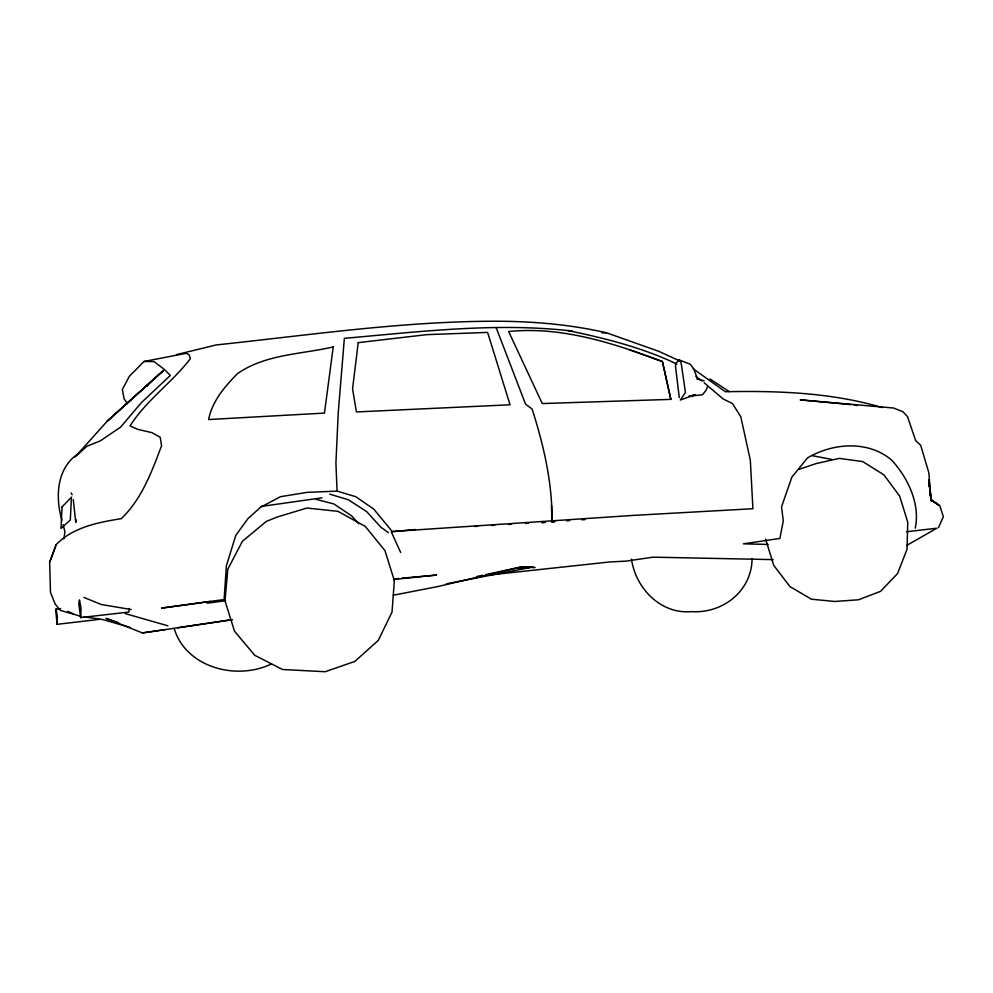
<?xml version="1.0" encoding="UTF-8"?>
<svg xmlns="http://www.w3.org/2000/svg" width="993" height="993" viewBox="0 0 993 993"><rect width="100%" height="100%" fill="white"/><g stroke="black" fill="none" stroke-linecap="round" stroke-linejoin="round"><path stroke-width="1.49" d="M752.073 558.438C752.011 590.711 722.916 613.736 691.587 611.614C660.779 614.444 635.607 588.365 631.511 559.146M679.274 397.56L675.501 366.305L675.625 363.575L679.262 359.962L690.234 364.232L693.747 368.837L697.62 379.363M75.989 519.463L75.766 522.479L73.271 499.64M129.202 608.486L128.929 611.961L128.171 612.147L80.656 617.572L78.757 603.632L79.49 599.896L81.041 608.424L80.656 617.572M63.85 538.876L64.93 531.826L63.08 524.577M915.248 528.214C920.374 503.799 907.887 477.559 891.416 459.858C867.808 440.184 832.767 442.952 807.483 457.922L791.88 477.136L781.528 506.939L783.278 520.717L779.89 538.442L743.372 543.829L768.11 544.437M81.054 616.392L60.213 610.347L55.111 603.955L50.469 592.362L49.65 562.274L56.154 544.648C72.961 527.171 98.27 522.368 121.245 518.656C141.676 499.305 151.842 471.551 161.574 445.758L160.183 437.218L151.792 432.625L137.853 429.373L130.009 425.972C146.306 400.204 172.211 382.442 190.395 358.634L189.08 354.7L186.188 353.334L144.01 361.477L129.313 376.359L122.362 389.504L124.1 398.826L127.427 403.667M56.154 544.648L49.65 562.274M707.488 386.662L706.011 390.299L702.548 394.717L688.894 396.257L695.448 394.618L680.329 400.018L685.455 392.434L681.409 364.716L680.714 361.576L679.262 359.962M147.249 386.153L148.838 383.608L163.386 370.575L107.219 421.193L75.009 457.016L86.999 446.192L100.206 440.917L120.538 427.176L141.478 402.537L170.349 375.441L164.379 369.433L154.076 361.613L144.01 361.477M78.124 453.764C56.502 468.175 55.149 497.381 61.963 520.233M148.838 383.608L107.219 421.193L163.386 370.575M906.609 545.492L936.883 528.202L906.51 531.751M938.472 527.668L943.35 516.67L939.713 505.375L931 499.814L931.335 501.167L929.907 490.976M60.672 608.572L55.633 609.255L57.122 624.324L99.027 619.421M271.461 663.907C237.017 680.776 186.15 667.904 174.247 628.693M798.608 469.478L816.159 463.57L839.234 458.394L862.743 461.584L883.894 474.84L899.646 496.066L907.751 522.157L907.031 549.303L897.548 573.582L880.555 591.332L858.498 599.784L834.803 601.473L811.418 599.201L789.931 586.578L773.795 565.451L765.603 539.137M57.122 624.324L57.321 616.467L56.067 609.081M176.419 354.638L216.201 344.931C305.981 335.485 395.611 322.241 486.024 321.273C526.489 320.801 566.866 323.718 606.413 332.754L658.719 351.299L680.106 361.117M476.429 576.623L482.486 575.307M485.503 574.662L521.784 566.829L534.743 567.5L521.784 566.829L437.739 586.578L393.302 595.217M446.304 583.834L532.732 567.04L525.148 568.058M118.812 622.81L105.978 618.366L142.409 632.938L164.85 629.661M177.586 627.799L232.474 619.57M232.139 619.744L142.409 632.938M261.122 506.467L321.955 497.828M210.553 601.361L161.586 608.113L224.108 599.561L226.367 565.898L235.763 535.388L248.039 518.495L260.712 507.175L280.473 496.686L307.147 492.367L337.074 491.101L355.842 496.736L373.815 509.161L392.26 531.516L633.397 515.392L752.917 508.726L750.323 460.181L740.803 416.775L732.549 403.617L723.09 398.925L704.211 382.801M519.078 568.865L522.119 568.455M207.09 603.198L225.548 600.753M489.264 574.984L609.578 561.976L626.223 561.119L653.059 557.16L773.113 559.618M393.538 579.453L436.61 575.059L401.966 578.199M415.335 529.505L391.254 531.789L400.675 552.493M394.444 578.894L398.963 578.485M542.079 522.74L544.909 522.492M551.996 521.859L554.839 521.61M551.376 521.834L554.429 521.635M566.618 520.841L569.659 520.63M581.848 519.836L584.889 519.637M474.629 526.476L477.707 526.29M491.547 525.471L494.626 525.285M508.466 524.453L511.544 524.267M525.384 523.435L528.462 523.249M542.315 522.417L545.393 522.231M670.834 399.372L542.265 403.555L508.627 331.501C561.827 326.188 613.364 343.131 662.455 361.539L670.834 399.372L662.356 361.576L629.401 349.747M882.268 407.564C831.526 392.57 777.941 390.671 725.349 391.726L693.238 368.825M602.006 332.854L606.413 332.754M851.15 404.635L800.184 399.856L893.563 408.024L902.898 411.723L907.478 416.564L915.62 440.507L920.71 445.348L928.827 472.73L930.875 497.63M689.8 396.07L692.444 396.418L689.787 395.698M84.057 616.827L102.043 619.396L129.922 627.291M572.303 331.066C496.562 322.204 419.927 331.712 344.372 338.328L338.253 412.517L335.919 463.123L337.074 491.101M131.113 609.528L101.212 604.489L83.908 597.414M854.117 405.045L857.033 405.566M812.1 455.65L831.687 459.411M567.81 330.545C604.985 338.228 642.483 347.612 676.841 364.034M315.997 499.305L333.946 503.972L351.77 515.988L358.672 523.721M697.111 378.954L704.161 380.902M125.391 613.649L167.879 625.801M329.664 494.142L348.146 499.665L366.653 511.594L380.815 527.146L388.362 532.62M67.735 611.353L72.899 613.662M709.983 378.966L729.259 391.627M931 499.814L938.658 505.276L931.161 499.653M695.969 376.347L701.852 380.952M71.136 492.913L72.117 494.75M496.128 327.591L525.57 404.201L532.074 408.979C543.754 445.311 552.393 482.896 552.034 521.238M928.902 483.703L929.299 486.607M928.914 483.976L929.324 486.98M929.932 491.485L931.161 500.497L928.902 479.78M928.889 479.967L930.838 498.287M551.45 505.214L551.971 520.717M62.075 506.902L60.983 528.45L70.304 519.997L71.459 497.145L62.075 506.902M394.345 580.644L392.024 612.098L378.259 640.423L354.873 661.4L325.195 671.727L282.496 669.493L254.767 655.33L234.485 631.188L224.989 600.852L227.819 569.188L242.404 541.284L266.273 521.437L276.861 517.13L306.936 508.031L337.93 511.345L365.238 526.327L384.961 550.619L394.345 580.644M358.212 342.647L352.565 388.884L356.425 411.946L510.042 404.784L487.613 332.407L426.729 334.653L358.212 342.647M333.226 346.942L324.463 413.088L208.58 419.542C212.279 401.098 224.53 386.898 237.29 373.802C264.982 354.203 301.164 354.352 333.226 346.942"/></g></svg>
